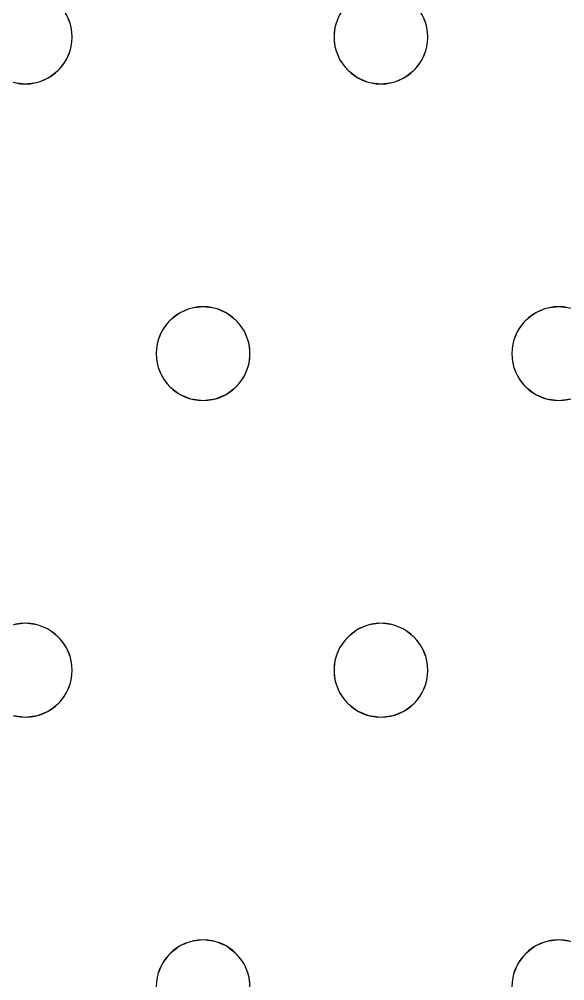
# Model space of a CAD drawing. Header units: millimetres. Extents: x -1 to 1601, y -701 to 1.
# Drawn here: x 1062.4 to 1109, y -259.5 to -177.5 of the extents above; entities that cross this region are included whole.
import ezdxf

# ---------------------------------------------------------------- set-up
doc = ezdxf.new("R2010")
doc.units = ezdxf.units.MM
doc.layers.add('IQ_200_3D', color=1, linetype='Continuous')
doc.layers.add('IQ_204_2D', color=7, linetype='Continuous')

msp = doc.modelspace()

# ---------------------------------------------------------------- linework, layer by layer
at = {"layer": 'IQ_200_3D', "lineweight": 18}
for points, invisible_edges in [([(122.762, -68.034, 850), (1477.238, -68.034, 850), (1477.238, -397.966, 850), (122.762, -397.966, 850)], 10), ([(122.762, -68.034, 860), (122.762, -397.966, 860), (1477.238, -397.966, 860), (1477.238, -68.034, 860)], 5), ([(1066.815, -177.965, 890), (1066.415, -177, 890), (1066.415, -177, 888), (1066.815, -177.965, 888)], 10), ([(1066.815, -177.965, 888), (1066.415, -177, 888), (1089.421, -177.965, 888), (1089.284, -179, 888)], 10), ([(1089.82, -177, 888), (1089.421, -177.965, 888), (1066.415, -177, 888)], 14), ([(1066.415, -177, 890), (1066.815, -177.965, 890), (1089.421, -177.965, 890), (1089.82, -177, 890)], 10), ([(1089.82, -177, 890), (1089.421, -177.965, 890), (1089.421, -177.965, 888), (1089.82, -177, 888)], 10), ([(1097.148, -177.965, 890), (1096.748, -177, 890), (1096.748, -177, 888), (1097.148, -177.965, 888)], 10), ([(1119.754, -177.965, 888), (1097.148, -177.965, 888), (1096.748, -177, 888), (1120.154, -177, 888)], 5), ([(1119.754, -177.965, 890), (1120.154, -177, 890), (1096.748, -177, 890), (1097.148, -177.965, 890)], 10), ([(1066.951, -179, 890), (1066.815, -177.965, 890), (1066.815, -177.965, 888), (1066.951, -179, 888)], 2), ([(1066.951, -179, 888), (1066.815, -177.965, 888), (1089.284, -179, 888), (1089.421, -180.035, 888)], 10), ([(1066.815, -177.965, 890), (1066.951, -179, 890), (1089.284, -179, 890), (1089.421, -177.965, 890)], 10), ([(1089.421, -177.965, 890), (1089.284, -179, 890), (1089.284, -179, 888), (1089.421, -177.965, 888)], 8), ([(1097.284, -179, 890), (1097.148, -177.965, 890), (1097.148, -177.965, 888), (1097.284, -179, 888)], 2), ([(1097.148, -177.965, 888), (1119.754, -177.965, 888), (1119.618, -179, 888)], 13), ([(1119.618, -179, 888), (1119.754, -180.035, 888), (1097.284, -179, 888), (1097.148, -177.965, 888)], 10), ([(1119.618, -179, 890), (1119.754, -177.965, 890), (1097.148, -177.965, 890), (1097.284, -179, 890)], 10), ([(1066.815, -180.035, 890), (1066.951, -179, 890), (1066.951, -179, 888), (1066.815, -180.035, 888)], 8), ([(1089.421, -180.035, 888), (1089.82, -181, 888), (1066.815, -180.035, 888), (1066.951, -179, 888)], 10), ([(1089.421, -180.035, 890), (1089.284, -179, 890), (1066.951, -179, 890), (1066.815, -180.035, 890)], 10), ([(1089.284, -179, 890), (1089.421, -180.035, 890), (1089.421, -180.035, 888), (1089.284, -179, 888)], 2), ([(1097.148, -180.035, 890), (1097.284, -179, 890), (1097.284, -179, 888), (1097.148, -180.035, 888)], 8), ([(1097.148, -180.035, 888), (1097.284, -179, 888), (1119.754, -180.035, 888), (1120.154, -181, 888)], 10), ([(1097.148, -180.035, 890), (1120.154, -181, 890), (1119.754, -180.035, 890), (1097.284, -179, 890)], 5), ([(1097.284, -179, 890), (1119.754, -180.035, 890), (1119.618, -179, 890)], 13), ([(1066.415, -181, 890), (1066.815, -180.035, 890), (1066.815, -180.035, 888), (1066.415, -181, 888)], 10), ([(1089.82, -181, 888), (1078.118, -202, 888), (1066.415, -181, 888), (1066.815, -180.035, 888)], 11), ([(1089.82, -181, 890), (1089.421, -180.035, 890), (1066.815, -180.035, 890), (1066.415, -181, 890)], 10), ([(1089.421, -180.035, 890), (1089.82, -181, 890), (1089.82, -181, 888), (1089.421, -180.035, 888)], 10), ([(1096.748, -181, 890), (1097.148, -180.035, 890), (1097.148, -180.035, 888), (1096.748, -181, 888)], 10), ([(1096.748, -181, 888), (1097.148, -180.035, 888), (1120.154, -181, 888), (1108.451, -202, 888)], 14), ([(1097.148, -180.035, 890), (1096.748, -181, 890), (1120.154, -181, 890)], 14), ([(1065.779, -181.828, 890), (1066.415, -181, 890), (1066.415, -181, 888), (1065.779, -181.828, 888)], 10), ([(1066.415, -181, 888), (1078.118, -202, 888), (1065.779, -181.828, 888)], 3), ([(1065.779, -181.828, 890), (1077.082, -202.136, 890), (1078.118, -202, 890), (1066.415, -181, 890)], 5), ([(1089.82, -181, 890), (1066.415, -181, 890), (1078.118, -202, 890), (1090.456, -181.828, 890)], 7), ([(1078.118, -202, 888), (1089.82, -181, 888), (1090.456, -181.828, 888), (1079.153, -202.136, 888)], 5), ([(1089.82, -181, 890), (1090.456, -181.828, 890), (1090.456, -181.828, 888), (1089.82, -181, 888)], 10), ([(1096.113, -181.828, 890), (1096.748, -181, 890), (1096.748, -181, 888), (1096.113, -181.828, 888)], 10), ([(1096.113, -181.828, 888), (1096.748, -181, 888), (1108.451, -202, 888)], 14), ([(1096.748, -181, 890), (1096.113, -181.828, 890), (1108.451, -202, 890), (1120.154, -181, 890)], 14), ([(1108.451, -202, 888), (1120.154, -181, 888), (1120.789, -181.828, 888), (1109.486, -202.136, 888)], 5), ([(1120.789, -181.828, 890), (1120.154, -181, 890), (1108.451, -202, 890), (1109.486, -202.136, 890)], 10), ([(1064.951, -182.464, 890), (1065.779, -181.828, 890), (1065.779, -181.828, 888), (1064.951, -182.464, 888)], 10), ([(1077.082, -202.136, 888), (1064.951, -182.464, 888), (1065.779, -181.828, 888), (1078.118, -202, 888)], 5), ([(1064.951, -182.464, 890), (1076.118, -202.536, 890), (1077.082, -202.136, 890), (1065.779, -181.828, 890)], 5), ([(1079.153, -202.136, 890), (1091.284, -182.464, 890), (1090.456, -181.828, 890), (1078.118, -202, 890)], 5), ([(1091.284, -182.464, 888), (1080.118, -202.536, 888), (1079.153, -202.136, 888), (1090.456, -181.828, 888)], 5), ([(1090.456, -181.828, 890), (1091.284, -182.464, 890), (1091.284, -182.464, 888), (1090.456, -181.828, 888)], 10), ([(1095.284, -182.464, 890), (1096.113, -181.828, 890), (1096.113, -181.828, 888), (1095.284, -182.464, 888)], 10), ([(1107.416, -202.136, 888), (1095.284, -182.464, 888), (1096.113, -181.828, 888), (1108.451, -202, 888)], 5), ([(1096.113, -181.828, 890), (1095.284, -182.464, 890), (1107.416, -202.136, 890), (1108.451, -202, 890)], 10), ([(1063.986, -182.864, 890), (1064.951, -182.464, 890), (1064.951, -182.464, 888), (1063.986, -182.864, 888)], 10), ([(1076.118, -202.536, 888), (1063.986, -182.864, 888), (1064.951, -182.464, 888), (1077.082, -202.136, 888)], 5), ([(1063.986, -182.864, 890), (1075.289, -203.172, 890), (1076.118, -202.536, 890), (1064.951, -182.464, 890)], 5), ([(1091.284, -182.464, 890), (1079.153, -202.136, 890), (1080.118, -202.536, 890), (1092.249, -182.864, 890)], 5), ([(1091.284, -182.464, 888), (1092.249, -182.864, 888), (1080.118, -202.536, 888)], 14), ([(1091.284, -182.464, 890), (1092.249, -182.864, 890), (1092.249, -182.864, 888), (1091.284, -182.464, 888)], 10), ([(1094.32, -182.864, 890), (1095.284, -182.464, 890), (1095.284, -182.464, 888), (1094.32, -182.864, 888)], 10), ([(1106.451, -202.536, 888), (1094.32, -182.864, 888), (1095.284, -182.464, 888), (1107.416, -202.136, 888)], 5), ([(1095.284, -182.464, 890), (1094.32, -182.864, 890), (1106.451, -202.536, 890), (1107.416, -202.136, 890)], 10), ([(1062.951, -183, 888), (1051.248, -204, 888), (1050.613, -203.172, 888), (1061.916, -182.864, 888)], 5), ([(1062.951, -183, 890), (1061.916, -182.864, 890), (1050.613, -203.172, 890), (1051.248, -204, 890)], 10), ([(1062.951, -183, 888), (1075.289, -203.172, 888), (1074.653, -204, 888), (1051.248, -204, 888)], 13), ([(1062.951, -183, 890), (1051.248, -204, 890), (1074.653, -204, 890)], 15), ([(1062.951, -183, 888), (1061.916, -182.864, 888), (1061.916, -182.864, 890), (1062.951, -183, 890)], 10), ([(1063.986, -182.864, 888), (1062.951, -183, 888), (1062.951, -183, 890), (1063.986, -182.864, 890)], 10), ([(1075.289, -203.172, 888), (1062.951, -183, 888), (1063.986, -182.864, 888), (1076.118, -202.536, 888)], 5), ([(1062.951, -183, 890), (1074.653, -204, 890), (1075.289, -203.172, 890), (1063.986, -182.864, 890)], 5), ([(1080.946, -203.172, 888), (1080.118, -202.536, 888), (1092.249, -182.864, 888), (1093.284, -183, 888)], 10), ([(1080.946, -203.172, 890), (1093.284, -183, 890), (1092.249, -182.864, 890), (1080.118, -202.536, 890)], 5), ([(1081.582, -204, 888), (1080.946, -203.172, 888), (1093.284, -183, 888), (1104.987, -204, 888)], 14), ([(1080.946, -203.172, 890), (1081.582, -204, 890), (1093.284, -183, 890)], 14), ([(1093.284, -183, 890), (1081.582, -204, 890), (1104.987, -204, 890), (1105.622, -203.172, 890)], 11), ([(1093.284, -183, 888), (1092.249, -182.864, 888), (1092.249, -182.864, 890), (1093.284, -183, 890)], 10), ([(1094.32, -182.864, 888), (1093.284, -183, 888), (1093.284, -183, 890), (1094.32, -182.864, 890)], 10), ([(1093.284, -183, 888), (1094.32, -182.864, 888), (1105.622, -203.172, 888), (1104.987, -204, 888)], 10), ([(1094.32, -182.864, 890), (1093.284, -183, 890), (1105.622, -203.172, 890), (1106.451, -202.536, 890)], 10), ([(1106.451, -202.536, 888), (1105.622, -203.172, 888), (1094.32, -182.864, 888)], 14), ([(1076.118, -202.536, 890), (1075.289, -203.172, 890), (1075.289, -203.172, 888), (1076.118, -202.536, 888)], 10), ([(1077.082, -202.136, 890), (1076.118, -202.536, 890), (1076.118, -202.536, 888), (1077.082, -202.136, 888)], 10), ([(1077.082, -202.136, 888), (1078.118, -202, 888), (1078.118, -202, 890), (1077.082, -202.136, 890)], 10), ([(1078.118, -202, 888), (1079.153, -202.136, 888), (1079.153, -202.136, 890), (1078.118, -202, 890)], 10), ([(1080.118, -202.536, 890), (1079.153, -202.136, 890), (1079.153, -202.136, 888), (1080.118, -202.536, 888)], 10), ([(1080.946, -203.172, 890), (1080.118, -202.536, 890), (1080.118, -202.536, 888), (1080.946, -203.172, 888)], 10), ([(1106.451, -202.536, 890), (1105.622, -203.172, 890), (1105.622, -203.172, 888), (1106.451, -202.536, 888)], 10), ([(1107.416, -202.136, 890), (1106.451, -202.536, 890), (1106.451, -202.536, 888), (1107.416, -202.136, 888)], 10), ([(1107.416, -202.136, 888), (1108.451, -202, 888), (1108.451, -202, 890), (1107.416, -202.136, 890)], 10), ([(1108.451, -202, 888), (1109.486, -202.136, 888), (1109.486, -202.136, 890), (1108.451, -202, 890)], 10), ([(1075.289, -203.172, 890), (1074.653, -204, 890), (1074.653, -204, 888), (1075.289, -203.172, 888)], 10), ([(1081.582, -204, 890), (1080.946, -203.172, 890), (1080.946, -203.172, 888), (1081.582, -204, 888)], 10), ([(1105.622, -203.172, 890), (1104.987, -204, 890), (1104.987, -204, 888), (1105.622, -203.172, 888)], 10), ([(1074.254, -204.965, 888), (1051.648, -204.965, 888), (1051.248, -204, 888), (1074.653, -204, 888)], 5), ([(1074.254, -204.965, 890), (1074.653, -204, 890), (1051.248, -204, 890), (1051.648, -204.965, 890)], 10), ([(1074.653, -204, 890), (1074.254, -204.965, 890), (1074.254, -204.965, 888), (1074.653, -204, 888)], 10), ([(1081.981, -204.965, 890), (1081.582, -204, 890), (1081.582, -204, 888), (1081.981, -204.965, 888)], 10), ([(1081.981, -204.965, 888), (1081.582, -204, 888), (1104.587, -204.965, 888), (1104.451, -206, 888)], 10), ([(1081.582, -204, 888), (1104.987, -204, 888), (1104.587, -204.965, 888)], 13), ([(1104.587, -204.965, 890), (1104.987, -204, 890), (1081.582, -204, 890), (1081.981, -204.965, 890)], 10), ([(1104.987, -204, 890), (1104.587, -204.965, 890), (1104.587, -204.965, 888), (1104.987, -204, 888)], 10), ([(1074.118, -206, 888), (1051.784, -206, 888), (1051.648, -204.965, 888), (1074.254, -204.965, 888)], 5), ([(1074.118, -206, 890), (1074.254, -204.965, 890), (1051.648, -204.965, 890), (1051.784, -206, 890)], 10), ([(1074.254, -204.965, 890), (1074.118, -206, 890), (1074.118, -206, 888), (1074.254, -204.965, 888)], 8), ([(1082.118, -206, 890), (1081.981, -204.965, 890), (1081.981, -204.965, 888), (1082.118, -206, 888)], 2), ([(1082.118, -206, 888), (1081.981, -204.965, 888), (1104.451, -206, 888)], 14), ([(1104.451, -206, 890), (1104.587, -204.965, 890), (1081.981, -204.965, 890), (1082.118, -206, 890)], 10), ([(1104.587, -204.965, 890), (1104.451, -206, 890), (1104.451, -206, 888), (1104.587, -204.965, 888)], 8), ([(1074.254, -207.035, 888), (1074.653, -208, 888), (1051.648, -207.035, 888), (1051.784, -206, 888)], 10), ([(1051.648, -207.035, 890), (1074.653, -208, 890), (1074.254, -207.035, 890), (1051.784, -206, 890)], 5), ([(1051.784, -206, 888), (1074.118, -206, 888), (1074.254, -207.035, 888)], 13), ([(1074.118, -206, 890), (1051.784, -206, 890), (1074.254, -207.035, 890)], 3), ([(1074.118, -206, 890), (1074.254, -207.035, 890), (1074.254, -207.035, 888), (1074.118, -206, 888)], 2), ([(1081.981, -207.035, 890), (1082.118, -206, 890), (1082.118, -206, 888), (1081.981, -207.035, 888)], 8), ([(1104.587, -207.035, 888), (1081.981, -207.035, 888), (1082.118, -206, 888), (1104.451, -206, 888)], 5), ([(1104.587, -207.035, 890), (1104.451, -206, 890), (1082.118, -206, 890), (1081.981, -207.035, 890)], 10), ([(1104.451, -206, 890), (1104.587, -207.035, 890), (1104.587, -207.035, 888), (1104.451, -206, 888)], 2), ([(1051.248, -208, 888), (1051.648, -207.035, 888), (1074.653, -208, 888), (1062.951, -229, 888)], 14), ([(1074.653, -208, 890), (1051.648, -207.035, 890), (1051.248, -208, 890), (1062.951, -229, 890)], 13), ([(1074.254, -207.035, 890), (1074.653, -208, 890), (1074.653, -208, 888), (1074.254, -207.035, 888)], 10), ([(1081.582, -208, 890), (1081.981, -207.035, 890), (1081.981, -207.035, 888), (1081.582, -208, 888)], 10), ([(1081.582, -208, 888), (1081.981, -207.035, 888), (1104.987, -208, 888), (1093.284, -229, 888)], 14), ([(1104.987, -208, 890), (1104.587, -207.035, 890), (1081.981, -207.035, 890), (1081.582, -208, 890)], 10), ([(1081.981, -207.035, 888), (1104.587, -207.035, 888), (1104.987, -208, 888)], 13), ([(1104.587, -207.035, 890), (1104.987, -208, 890), (1104.987, -208, 888), (1104.587, -207.035, 888)], 10), ([(1050.613, -208.828, 888), (1051.248, -208, 888), (1062.951, -229, 888), (1061.916, -229.136, 888)], 10), ([(1062.951, -229, 890), (1051.248, -208, 890), (1050.613, -208.828, 890), (1061.916, -229.136, 890)], 5), ([(1075.289, -208.828, 888), (1062.951, -229, 888), (1074.653, -208, 888)], 3), ([(1075.289, -208.828, 890), (1074.653, -208, 890), (1062.951, -229, 890), (1063.986, -229.136, 890)], 10), ([(1074.653, -208, 890), (1075.289, -208.828, 890), (1075.289, -208.828, 888), (1074.653, -208, 888)], 10), ([(1080.946, -208.828, 890), (1081.582, -208, 890), (1081.582, -208, 888), (1080.946, -208.828, 888)], 10), ([(1080.946, -208.828, 888), (1081.582, -208, 888), (1093.284, -229, 888), (1092.249, -229.136, 888)], 10), ([(1080.946, -208.828, 890), (1092.249, -229.136, 890), (1093.284, -229, 890), (1081.582, -208, 890)], 5), ([(1093.284, -229, 890), (1105.622, -208.828, 890), (1104.987, -208, 890), (1081.582, -208, 890)], 13), ([(1093.284, -229, 888), (1104.987, -208, 888), (1105.622, -208.828, 888), (1094.32, -229.136, 888)], 5), ([(1104.987, -208, 890), (1105.622, -208.828, 890), (1105.622, -208.828, 888), (1104.987, -208, 888)], 10), ([(1075.289, -208.828, 888), (1076.118, -209.464, 888), (1063.986, -229.136, 888), (1062.951, -229, 888)], 10), ([(1076.118, -209.464, 890), (1075.289, -208.828, 890), (1063.986, -229.136, 890), (1064.951, -229.536, 890)], 10), ([(1075.289, -208.828, 890), (1076.118, -209.464, 890), (1076.118, -209.464, 888), (1075.289, -208.828, 888)], 10), ([(1080.118, -209.464, 890), (1080.946, -208.828, 890), (1080.946, -208.828, 888), (1080.118, -209.464, 888)], 10), ([(1080.118, -209.464, 888), (1080.946, -208.828, 888), (1092.249, -229.136, 888), (1091.284, -229.536, 888)], 10), ([(1080.118, -209.464, 890), (1092.249, -229.136, 890), (1080.946, -208.828, 890)], 3), ([(1093.284, -229, 890), (1094.32, -229.136, 890), (1105.622, -208.828, 890)], 14), ([(1094.32, -229.136, 888), (1105.622, -208.828, 888), (1106.451, -209.464, 888), (1095.284, -229.536, 888)], 5), ([(1106.451, -209.464, 890), (1105.622, -208.828, 890), (1094.32, -229.136, 890), (1095.284, -229.536, 890)], 10), ([(1105.622, -208.828, 890), (1106.451, -209.464, 890), (1106.451, -209.464, 888), (1105.622, -208.828, 888)], 10), ([(1063.986, -229.136, 888), (1076.118, -209.464, 888), (1064.951, -229.536, 888)], 3), ([(1064.951, -229.536, 888), (1076.118, -209.464, 888), (1077.082, -209.864, 888), (1065.779, -230.172, 888)], 5), ([(1077.082, -209.864, 890), (1076.118, -209.464, 890), (1064.951, -229.536, 890), (1065.779, -230.172, 890)], 10), ([(1077.082, -209.864, 888), (1078.118, -210, 888), (1065.779, -230.172, 888)], 14), ([(1065.779, -230.172, 890), (1066.415, -231, 890), (1078.118, -210, 890), (1077.082, -209.864, 890)], 10), ([(1076.118, -209.464, 890), (1077.082, -209.864, 890), (1077.082, -209.864, 888), (1076.118, -209.464, 888)], 10), ([(1078.118, -210, 888), (1077.082, -209.864, 888), (1077.082, -209.864, 890), (1078.118, -210, 890)], 10), ([(1079.153, -209.864, 888), (1078.118, -210, 888), (1078.118, -210, 890), (1079.153, -209.864, 890)], 10), ([(1090.456, -230.172, 888), (1089.82, -231, 888), (1078.118, -210, 888), (1079.153, -209.864, 888)], 10), ([(1090.456, -230.172, 890), (1091.284, -229.536, 890), (1079.153, -209.864, 890), (1078.118, -210, 890)], 10), ([(1079.153, -209.864, 890), (1080.118, -209.464, 890), (1080.118, -209.464, 888), (1079.153, -209.864, 888)], 10), ([(1079.153, -209.864, 888), (1080.118, -209.464, 888), (1091.284, -229.536, 888), (1090.456, -230.172, 888)], 10), ([(1080.118, -209.464, 890), (1079.153, -209.864, 890), (1091.284, -229.536, 890), (1092.249, -229.136, 890)], 10), ([(1107.416, -209.864, 888), (1095.284, -229.536, 888), (1106.451, -209.464, 888)], 3), ([(1107.416, -209.864, 890), (1106.451, -209.464, 890), (1095.284, -229.536, 890), (1096.113, -230.172, 890)], 10), ([(1107.416, -209.864, 888), (1108.451, -210, 888), (1096.113, -230.172, 888), (1095.284, -229.536, 888)], 10), ([(1108.451, -210, 890), (1107.416, -209.864, 890), (1096.113, -230.172, 890), (1096.748, -231, 890)], 10), ([(1106.451, -209.464, 890), (1107.416, -209.864, 890), (1107.416, -209.864, 888), (1106.451, -209.464, 888)], 10), ([(1108.451, -210, 888), (1107.416, -209.864, 888), (1107.416, -209.864, 890), (1108.451, -210, 890)], 10), ([(1109.486, -209.864, 888), (1108.451, -210, 888), (1108.451, -210, 890), (1109.486, -209.864, 890)], 10), ([(1108.451, -210, 888), (1109.486, -209.864, 888), (1120.789, -230.172, 888), (1120.154, -231, 888)], 10), ([(1120.789, -230.172, 890), (1109.486, -209.864, 890), (1108.451, -210, 890), (1120.154, -231, 890)], 5), ([(1066.415, -231, 888), (1065.779, -230.172, 888), (1078.118, -210, 888), (1089.82, -231, 888)], 14), ([(1078.118, -210, 890), (1066.415, -231, 890), (1089.82, -231, 890), (1090.456, -230.172, 890)], 11), ([(1096.748, -231, 888), (1096.113, -230.172, 888), (1108.451, -210, 888), (1120.154, -231, 888)], 14), ([(1096.748, -231, 890), (1097.148, -231.965, 890), (1120.154, -231, 890), (1108.451, -210, 890)], 14), ([(1061.916, -229.136, 888), (1062.951, -229, 888), (1062.951, -229, 890), (1061.916, -229.136, 890)], 10), ([(1062.951, -229, 888), (1063.986, -229.136, 888), (1063.986, -229.136, 890), (1062.951, -229, 890)], 10), ([(1064.951, -229.536, 890), (1063.986, -229.136, 890), (1063.986, -229.136, 888), (1064.951, -229.536, 888)], 10), ([(1065.779, -230.172, 890), (1064.951, -229.536, 890), (1064.951, -229.536, 888), (1065.779, -230.172, 888)], 10), ([(1091.284, -229.536, 890), (1090.456, -230.172, 890), (1090.456, -230.172, 888), (1091.284, -229.536, 888)], 10), ([(1092.249, -229.136, 890), (1091.284, -229.536, 890), (1091.284, -229.536, 888), (1092.249, -229.136, 888)], 10), ([(1092.249, -229.136, 888), (1093.284, -229, 888), (1093.284, -229, 890), (1092.249, -229.136, 890)], 10), ([(1093.284, -229, 888), (1094.32, -229.136, 888), (1094.32, -229.136, 890), (1093.284, -229, 890)], 10), ([(1095.284, -229.536, 890), (1094.32, -229.136, 890), (1094.32, -229.136, 888), (1095.284, -229.536, 888)], 10), ([(1096.113, -230.172, 890), (1095.284, -229.536, 890), (1095.284, -229.536, 888), (1096.113, -230.172, 888)], 10), ([(1066.415, -231, 890), (1065.779, -230.172, 890), (1065.779, -230.172, 888), (1066.415, -231, 888)], 10), ([(1090.456, -230.172, 890), (1089.82, -231, 890), (1089.82, -231, 888), (1090.456, -230.172, 888)], 10), ([(1096.748, -231, 890), (1096.113, -230.172, 890), (1096.113, -230.172, 888), (1096.748, -231, 888)], 10), ([(1066.815, -231.965, 890), (1066.415, -231, 890), (1066.415, -231, 888), (1066.815, -231.965, 888)], 10), ([(1066.815, -231.965, 888), (1066.415, -231, 888), (1089.82, -231, 888), (1089.421, -231.965, 888)], 10), ([(1089.82, -231, 890), (1066.415, -231, 890), (1066.815, -231.965, 890), (1089.421, -231.965, 890)], 5), ([(1089.82, -231, 890), (1089.421, -231.965, 890), (1089.421, -231.965, 888), (1089.82, -231, 888)], 10), ([(1097.148, -231.965, 890), (1096.748, -231, 890), (1096.748, -231, 888), (1097.148, -231.965, 888)], 10), ([(1120.154, -231, 888), (1119.754, -231.965, 888), (1097.148, -231.965, 888), (1096.748, -231, 888)], 10), ([(1120.154, -231, 890), (1097.148, -231.965, 890), (1119.754, -231.965, 890)], 3), ([(1066.951, -233, 890), (1066.815, -231.965, 890), (1066.815, -231.965, 888), (1066.951, -233, 888)], 2), ([(1066.951, -233, 888), (1066.815, -231.965, 888), (1089.421, -231.965, 888), (1089.284, -233, 888)], 10), ([(1066.951, -233, 890), (1089.284, -233, 890), (1089.421, -231.965, 890), (1066.815, -231.965, 890)], 5), ([(1089.421, -231.965, 890), (1089.284, -233, 890), (1089.284, -233, 888), (1089.421, -231.965, 888)], 8), ([(1097.284, -233, 890), (1097.148, -231.965, 890), (1097.148, -231.965, 888), (1097.284, -233, 888)], 2), ([(1119.754, -231.965, 888), (1119.618, -233, 888), (1097.284, -233, 888), (1097.148, -231.965, 888)], 10), ([(1097.284, -233, 890), (1119.618, -233, 890), (1119.754, -231.965, 890), (1097.148, -231.965, 890)], 5), ([(1066.815, -234.035, 890), (1066.951, -233, 890), (1066.951, -233, 888), (1066.815, -234.035, 888)], 8), ([(1089.421, -234.035, 888), (1066.815, -234.035, 888), (1066.951, -233, 888), (1089.284, -233, 888)], 5), ([(1089.421, -234.035, 890), (1089.284, -233, 890), (1066.951, -233, 890), (1066.815, -234.035, 890)], 10), ([(1089.284, -233, 890), (1089.421, -234.035, 890), (1089.421, -234.035, 888), (1089.284, -233, 888)], 2), ([(1097.148, -234.035, 890), (1097.284, -233, 890), (1097.284, -233, 888), (1097.148, -234.035, 888)], 8), ([(1119.754, -234.035, 888), (1097.148, -234.035, 888), (1097.284, -233, 888), (1119.618, -233, 888)], 5), ([(1119.754, -234.035, 890), (1119.618, -233, 890), (1097.284, -233, 890), (1097.148, -234.035, 890)], 10), ([(1066.415, -235, 890), (1066.815, -234.035, 890), (1066.815, -234.035, 888), (1066.415, -235, 888)], 10), ([(1066.815, -234.035, 888), (1089.421, -234.035, 888), (1089.82, -235, 888), (1066.415, -235, 888)], 5), ([(1089.82, -235, 890), (1089.421, -234.035, 890), (1066.815, -234.035, 890), (1066.415, -235, 890)], 10), ([(1089.421, -234.035, 890), (1089.82, -235, 890), (1089.82, -235, 888), (1089.421, -234.035, 888)], 10), ([(1096.748, -235, 890), (1097.148, -234.035, 890), (1097.148, -234.035, 888), (1096.748, -235, 888)], 10), ([(1097.148, -234.035, 888), (1119.754, -234.035, 888), (1120.154, -235, 888), (1096.748, -235, 888)], 5), ([(1120.154, -235, 890), (1119.754, -234.035, 890), (1097.148, -234.035, 890), (1096.748, -235, 890)], 10), ([(1065.779, -235.828, 890), (1066.415, -235, 890), (1066.415, -235, 888), (1065.779, -235.828, 888)], 10), ([(1078.118, -256, 888), (1065.779, -235.828, 888), (1066.415, -235, 888), (1089.82, -235, 888)], 13), ([(1066.415, -235, 890), (1065.779, -235.828, 890), (1078.118, -256, 890)], 14), ([(1078.118, -256, 890), (1090.456, -235.828, 890), (1089.82, -235, 890), (1066.415, -235, 890)], 13), ([(1090.456, -235.828, 888), (1079.153, -256.136, 888), (1078.118, -256, 888), (1089.82, -235, 888)], 5), ([(1089.82, -235, 890), (1090.456, -235.828, 890), (1090.456, -235.828, 888), (1089.82, -235, 888)], 10), ([(1096.113, -235.828, 890), (1096.748, -235, 890), (1096.748, -235, 888), (1096.113, -235.828, 888)], 10), ([(1108.451, -256, 888), (1107.416, -256.136, 888), (1096.113, -235.828, 888), (1096.748, -235, 888)], 10), ([(1108.451, -256, 890), (1096.748, -235, 890), (1096.113, -235.828, 890), (1107.416, -256.136, 890)], 5), ([(1120.154, -235, 888), (1120.789, -235.828, 888), (1108.451, -256, 888), (1096.748, -235, 888)], 14), ([(1108.451, -256, 890), (1120.789, -235.828, 890), (1120.154, -235, 890), (1096.748, -235, 890)], 13), ([(1064.951, -236.464, 890), (1065.779, -235.828, 890), (1065.779, -235.828, 888), (1064.951, -236.464, 888)], 10), ([(1077.082, -256.136, 888), (1064.951, -236.464, 888), (1065.779, -235.828, 888), (1078.118, -256, 888)], 5), ([(1077.082, -256.136, 890), (1078.118, -256, 890), (1065.779, -235.828, 890), (1064.951, -236.464, 890)], 10), ([(1079.153, -256.136, 890), (1091.284, -236.464, 890), (1090.456, -235.828, 890), (1078.118, -256, 890)], 5), ([(1091.284, -236.464, 888), (1080.118, -256.536, 888), (1079.153, -256.136, 888), (1090.456, -235.828, 888)], 5), ([(1090.456, -235.828, 890), (1091.284, -236.464, 890), (1091.284, -236.464, 888), (1090.456, -235.828, 888)], 10), ([(1095.284, -236.464, 890), (1096.113, -235.828, 890), (1096.113, -235.828, 888), (1095.284, -236.464, 888)], 10), ([(1107.416, -256.136, 888), (1106.451, -256.536, 888), (1095.284, -236.464, 888), (1096.113, -235.828, 888)], 10), ([(1107.416, -256.136, 890), (1096.113, -235.828, 890), (1095.284, -236.464, 890), (1106.451, -256.536, 890)], 5), ([(1120.789, -235.828, 888), (1121.618, -236.464, 888), (1109.486, -256.136, 888), (1108.451, -256, 888)], 10), ([(1120.789, -235.828, 890), (1108.451, -256, 890), (1109.486, -256.136, 890), (1121.618, -236.464, 890)], 5), ([(1061.916, -236.864, 888), (1062.951, -237, 888), (1050.613, -257.172, 888), (1049.784, -256.536, 888)], 10), ([(1050.613, -257.172, 890), (1051.248, -258, 890), (1062.951, -237, 890), (1061.916, -236.864, 890)], 10), ([(1062.951, -237, 888), (1061.916, -236.864, 888), (1061.916, -236.864, 890), (1062.951, -237, 890)], 10), ([(1063.986, -236.864, 888), (1062.951, -237, 888), (1062.951, -237, 890), (1063.986, -236.864, 890)], 10), ([(1075.289, -257.172, 888), (1074.653, -258, 888), (1062.951, -237, 888), (1063.986, -236.864, 888)], 10), ([(1062.951, -237, 890), (1075.289, -257.172, 890), (1063.986, -236.864, 890)], 3), ([(1063.986, -236.864, 890), (1064.951, -236.464, 890), (1064.951, -236.464, 888), (1063.986, -236.864, 888)], 10), ([(1076.118, -256.536, 888), (1063.986, -236.864, 888), (1064.951, -236.464, 888), (1077.082, -256.136, 888)], 5), ([(1063.986, -236.864, 890), (1075.289, -257.172, 890), (1076.118, -256.536, 890), (1064.951, -236.464, 890)], 5), ([(1076.118, -256.536, 888), (1075.289, -257.172, 888), (1063.986, -236.864, 888)], 14), ([(1077.082, -256.136, 890), (1064.951, -236.464, 890), (1076.118, -256.536, 890)], 3), ([(1080.118, -256.536, 890), (1092.249, -236.864, 890), (1091.284, -236.464, 890), (1079.153, -256.136, 890)], 5), ([(1092.249, -236.864, 888), (1080.946, -257.172, 888), (1080.118, -256.536, 888), (1091.284, -236.464, 888)], 5), ([(1080.946, -257.172, 890), (1093.284, -237, 890), (1092.249, -236.864, 890), (1080.118, -256.536, 890)], 5), ([(1080.946, -257.172, 888), (1092.249, -236.864, 888), (1093.284, -237, 888)], 13), ([(1091.284, -236.464, 890), (1092.249, -236.864, 890), (1092.249, -236.864, 888), (1091.284, -236.464, 888)], 10), ([(1093.284, -237, 888), (1092.249, -236.864, 888), (1092.249, -236.864, 890), (1093.284, -237, 890)], 10), ([(1094.32, -236.864, 888), (1093.284, -237, 888), (1093.284, -237, 890), (1094.32, -236.864, 890)], 10), ([(1105.622, -257.172, 888), (1093.284, -237, 888), (1094.32, -236.864, 888), (1106.451, -256.536, 888)], 5), ([(1094.32, -236.864, 890), (1093.284, -237, 890), (1105.622, -257.172, 890), (1106.451, -256.536, 890)], 10), ([(1094.32, -236.864, 890), (1095.284, -236.464, 890), (1095.284, -236.464, 888), (1094.32, -236.864, 888)], 10), ([(1095.284, -236.464, 888), (1106.451, -256.536, 888), (1094.32, -236.864, 888)], 3), ([(1094.32, -236.864, 890), (1106.451, -256.536, 890), (1095.284, -236.464, 890)], 3), ([(1051.248, -258, 888), (1050.613, -257.172, 888), (1062.951, -237, 888), (1074.653, -258, 888)], 14), ([(1074.653, -258, 890), (1075.289, -257.172, 890), (1062.951, -237, 890), (1051.248, -258, 890)], 14), ([(1081.582, -258, 888), (1080.946, -257.172, 888), (1093.284, -237, 888), (1104.987, -258, 888)], 14), ([(1080.946, -257.172, 890), (1081.582, -258, 890), (1093.284, -237, 890)], 14), ([(1093.284, -237, 890), (1081.582, -258, 890), (1104.987, -258, 890), (1105.622, -257.172, 890)], 11), ([(1105.622, -257.172, 888), (1104.987, -258, 888), (1093.284, -237, 888)], 14), ([(1076.118, -256.536, 890), (1075.289, -257.172, 890), (1075.289, -257.172, 888), (1076.118, -256.536, 888)], 10), ([(1077.082, -256.136, 890), (1076.118, -256.536, 890), (1076.118, -256.536, 888), (1077.082, -256.136, 888)], 10), ([(1077.082, -256.136, 888), (1078.118, -256, 888), (1078.118, -256, 890), (1077.082, -256.136, 890)], 10), ([(1078.118, -256, 888), (1079.153, -256.136, 888), (1079.153, -256.136, 890), (1078.118, -256, 890)], 10), ([(1080.118, -256.536, 890), (1079.153, -256.136, 890), (1079.153, -256.136, 888), (1080.118, -256.536, 888)], 10), ([(1080.946, -257.172, 890), (1080.118, -256.536, 890), (1080.118, -256.536, 888), (1080.946, -257.172, 888)], 10), ([(1106.451, -256.536, 890), (1105.622, -257.172, 890), (1105.622, -257.172, 888), (1106.451, -256.536, 888)], 10), ([(1107.416, -256.136, 890), (1106.451, -256.536, 890), (1106.451, -256.536, 888), (1107.416, -256.136, 888)], 10), ([(1107.416, -256.136, 888), (1108.451, -256, 888), (1108.451, -256, 890), (1107.416, -256.136, 890)], 10), ([(1108.451, -256, 888), (1109.486, -256.136, 888), (1109.486, -256.136, 890), (1108.451, -256, 890)], 10), ([(1075.289, -257.172, 890), (1074.653, -258, 890), (1074.653, -258, 888), (1075.289, -257.172, 888)], 10), ([(1081.582, -258, 890), (1080.946, -257.172, 890), (1080.946, -257.172, 888), (1081.582, -258, 888)], 10), ([(1105.622, -257.172, 890), (1104.987, -258, 890), (1104.987, -258, 888), (1105.622, -257.172, 888)], 10), ([(1051.648, -258.965, 888), (1051.248, -258, 888), (1074.653, -258, 888), (1074.254, -258.965, 888)], 10), ([(1074.653, -258, 890), (1051.248, -258, 890), (1051.648, -258.965, 890), (1074.254, -258.965, 890)], 5), ([(1074.653, -258, 890), (1074.254, -258.965, 890), (1074.254, -258.965, 888), (1074.653, -258, 888)], 10), ([(1081.981, -258.965, 890), (1081.582, -258, 890), (1081.582, -258, 888), (1081.981, -258.965, 888)], 10), ([(1081.981, -258.965, 888), (1081.582, -258, 888), (1104.987, -258, 888), (1104.587, -258.965, 888)], 10), ([(1081.981, -258.965, 890), (1104.587, -258.965, 890), (1104.987, -258, 890), (1081.582, -258, 890)], 5), ([(1104.987, -258, 890), (1104.587, -258.965, 890), (1104.587, -258.965, 888), (1104.987, -258, 888)], 10), ([(1074.254, -258.965, 888), (1074.118, -260, 888), (1051.784, -260, 888), (1051.648, -258.965, 888)], 10), ([(1051.784, -260, 890), (1074.118, -260, 890), (1074.254, -258.965, 890), (1051.648, -258.965, 890)], 5), ([(1074.254, -258.965, 890), (1074.118, -260, 890), (1074.118, -260, 888), (1074.254, -258.965, 888)], 8), ([(1082.118, -260, 890), (1081.981, -258.965, 890), (1081.981, -258.965, 888), (1082.118, -260, 888)], 2), ([(1082.118, -260, 888), (1081.981, -258.965, 888), (1104.587, -258.965, 888)], 14), ([(1104.451, -260, 888), (1081.981, -261.035, 888), (1082.118, -260, 888), (1104.587, -258.965, 888)], 5), ([(1104.451, -260, 890), (1104.587, -258.965, 890), (1082.118, -260, 890), (1081.981, -261.035, 890)], 10), ([(1082.118, -260, 890), (1104.587, -258.965, 890), (1081.981, -258.965, 890)], 3), ([(1104.587, -258.965, 890), (1104.451, -260, 890), (1104.451, -260, 888), (1104.587, -258.965, 888)], 8)]:
    msp.add_3dface(points, dxfattribs=dict(at, invisible_edges=invisible_edges))
at = {"layer": 'IQ_204_2D'}
for centre, start, end in [((1062.951, -179), 360, 180), ((1093.284, -179), 0, 180), ((1062.951, -179), 180, 360), ((1093.284, -179), 180, 360), ((1078.118, -206), 360, 180), ((1108.451, -206), 0, 180), ((1078.118, -206), 180, 360), ((1108.451, -206), 180, 360), ((1062.951, -233), 0, 180), ((1093.284, -233), 0, 180), ((1062.951, -233), 180, 360), ((1093.284, -233), 180, 360), ((1078.118, -260), 0, 180), ((1108.451, -260), 0, 180)]:
    msp.add_arc(centre, 4, start, end, dxfattribs=at)

# ---------------------------------------------------------------- meshes
at = {"layer": 'IQ_200_3D', "lineweight": 18}
mesh = msp.add_polyface(dxfattribs=at)
corners = [(1600, 0, 850), (1600, -700, 850), (0, -700, 850), (0, 0, 850), (1210.5, -594, 850), (1211.556, -602.023, 850), (1214.653, -609.5, 850), (1219.58, -615.92, 850), (1226, -620.847, 850), (1233.477, -623.944, 850), (1241.5, -625, 850), (1459.5, -625, 850), (1467.523, -623.944, 850), (1475, -620.847, 850), (1481.42, -615.92, 850), (1486.347, -609.5, 850), (1489.444, -602.023, 850), (1490.5, -594, 850), (1490.5, -476, 850), (1489.444, -467.977, 850), (1486.347, -460.5, 850), (1481.42, -454.08, 850), (1475, -449.153, 850), (1467.523, -446.056, 850), (1459.5, -445, 850), (1241.5, -445, 850), (1233.477, -446.056, 850), (1226, -449.153, 850), (1219.58, -454.08, 850), (1214.653, -460.5, 850), (1211.556, -467.977, 850), (1210.5, -476, 850), (1477.5, -68.034, 850), (122.5, -68.034, 850), (110.412, -69.625, 850), (99.148, -74.291, 850), (89.475, -81.713, 850), (82.053, -91.386, 850), (77.388, -102.65, 850), (75.796, -114.738, 850), (75.796, -351.262, 850), (77.388, -363.35, 850), (82.053, -374.614, 850), (89.475, -384.287, 850), (99.148, -391.709, 850), (110.412, -396.375, 850), (122.5, -397.966, 850), (1477.5, -397.966, 850), (1489.588, -396.375, 850), (1500.852, -391.709, 850), (1510.525, -384.287, 850), (1517.947, -374.614, 850), (1522.612, -363.35, 850), (1524.204, -351.262, 850), (1524.204, -114.738, 850), (1522.612, -102.65, 850), (1517.947, -91.386, 850), (1510.525, -81.713, 850), (1500.852, -74.291, 850), (1489.588, -69.625, 850)]
mesh.append_faces([[corners[k] for k in face] for face in [(37, 3, 36), (35, 3, 34), (4, 46, 31), (31, 46, 30), (55, 0, 54), (16, 1, 15), (14, 1, 13), (21, 49, 20), (11, 1, 10)]], dxfattribs={"vtx0": -1, "vtx1": -1})
mesh.append_faces([[corners[k] for k in face] for face in [(3, 37, 38), (3, 38, 39), (3, 39, 40, 2), (2, 40, 41), (46, 4, 5), (2, 6, 7), (46, 29, 30), (46, 28, 29), (26, 46, 47, 25), (46, 26, 27), (0, 59, 32, 3), (20, 49, 50, 19), (47, 24, 25), (0, 55, 56), (1, 52, 53), (19, 50, 51, 18), (1, 16, 17)]], dxfattribs={"vtx0": -1, "vtx2": -1})
mesh.append_faces([[corners[k] for k in face] for face in [(2, 45, 46, 5), (1, 17, 18, 51)]], dxfattribs={"vtx0": -1, "vtx2": -1, "vtx3": -1})
mesh.append_faces([[corners[k] for k in face] for face in [(41, 42, 2), (35, 36, 3), (33, 34, 3, 32), (43, 44, 2), (44, 45, 2), (42, 43, 2), (5, 6, 2), (27, 28, 46), (7, 8, 2), (8, 9, 2), (58, 59, 0), (56, 57, 0), (57, 58, 0), (51, 52, 1), (23, 24, 47), (11, 12, 1), (12, 13, 1), (14, 15, 1)]], dxfattribs={"vtx1": -1, "vtx2": -1})
mesh.append_faces([[corners[k] for k in face] for face in [(1, 2, 9, 10), (47, 48, 22, 23), (48, 49, 21, 22), (53, 54, 0, 1)]], dxfattribs={"vtx1": -1, "vtx3": -1})
mesh = msp.add_polyface(dxfattribs=at)
corners = [(1600, -700, 900), (1600, -23, 900), (0, -23, 900), (0, -700, 900), (90, -35.113, 900), (1510, -35.113, 900), (1529.382, -37.665, 900), (1547.443, -45.146, 900), (1562.953, -57.047, 900), (1574.854, -72.557, 900), (1582.335, -90.618, 900), (1584.887, -110, 900), (1584.887, -610, 900), (1582.335, -629.382, 900), (1574.854, -647.443, 900), (1562.953, -662.953, 900), (1547.443, -674.854, 900), (1529.382, -682.335, 900), (1510, -684.887, 900), (90, -684.887, 900), (70.618, -682.335, 900), (52.557, -674.854, 900), (37.047, -662.953, 900), (25.146, -647.443, 900), (17.665, -629.382, 900), (15.113, -610, 900), (15.113, -110, 900), (17.665, -90.618, 900), (25.146, -72.557, 900), (37.047, -57.047, 900), (52.557, -45.146, 900), (70.618, -37.665, 900)]
mesh.append_faces([[corners[k] for k in face] for face in [(9, 1, 8), (14, 0, 13), (31, 2, 30), (28, 2, 27), (21, 3, 20), (23, 3, 22)]], dxfattribs={"vtx0": -1, "vtx1": -1})
mesh.append_faces([[corners[k] for k in face] for face in [(1, 9, 10), (1, 11, 12, 0), (0, 14, 15), (0, 18, 19), (2, 28, 29), (3, 23, 24)]], dxfattribs={"vtx0": -1, "vtx2": -1})
mesh.append_faces([[corners[k] for k in face] for face in [(10, 11, 1), (5, 6, 1), (7, 8, 1), (6, 7, 1), (12, 13, 0), (15, 16, 0), (17, 18, 0), (16, 17, 0), (31, 4, 2), (29, 30, 2), (26, 27, 2), (21, 22, 3), (24, 25, 3)]], dxfattribs={"vtx1": -1, "vtx2": -1})
mesh.append_faces([[corners[k] for k in face] for face in [(4, 5, 1, 2), (25, 26, 2, 3), (19, 20, 3, 0)]], dxfattribs={"vtx1": -1, "vtx3": -1})
mesh = msp.add_polyface(dxfattribs=at)
corners = [(1510, -48.392, 890), (90, -48.392, 890), (66.424, -53.082, 890), (46.437, -66.437, 890), (33.082, -86.424, 890), (28.392, -110, 890), (28.392, -610, 890), (33.082, -633.576, 890), (46.437, -653.563, 890), (66.424, -666.918, 890), (90, -671.608, 890), (1510, -671.608, 890), (1533.576, -666.918, 890), (1553.563, -653.563, 890), (1566.918, -633.576, 890), (1571.608, -610, 890), (1571.608, -110, 890), (1566.918, -86.424, 890), (1553.563, -66.437, 890), (1533.576, -53.082, 890), (122.5, -418.034, 890), (1477.5, -418.034, 890), (1489.656, -419.634, 890), (1500.983, -424.326, 890), (1510.71, -431.79, 890), (1518.174, -441.517, 890), (1522.866, -452.844, 890), (1524.466, -465, 890), (1524.466, -605, 890), (1522.866, -617.156, 890), (1518.174, -628.483, 890), (1510.71, -638.21, 890), (1500.983, -645.674, 890), (1489.656, -650.366, 890), (1477.5, -651.966, 890), (122.5, -651.966, 890), (110.344, -650.366, 890), (99.017, -645.674, 890), (89.29, -638.21, 890), (81.826, -628.483, 890), (77.134, -617.156, 890), (75.534, -605, 890), (75.534, -465, 890), (77.134, -452.844, 890), (81.826, -441.517, 890), (89.29, -431.79, 890), (99.017, -424.326, 890), (110.344, -419.634, 890), (122.5, -68.034, 890), (1477.5, -68.034, 890), (1489.588, -69.625, 890), (1500.852, -74.291, 890), (1510.525, -81.713, 890), (1517.947, -91.386, 890), (1522.612, -102.65, 890), (1524.204, -114.738, 890), (1524.204, -351.262, 890), (1522.612, -363.35, 890), (1517.947, -374.614, 890), (1510.525, -384.287, 890), (1500.852, -391.709, 890), (1489.588, -396.375, 890), (1477.5, -397.966, 890), (122.5, -397.966, 890), (110.412, -396.375, 890), (99.148, -391.709, 890), (89.475, -384.287, 890), (82.053, -374.614, 890), (77.388, -363.35, 890), (75.796, -351.262, 890), (75.796, -114.738, 890), (77.388, -102.65, 890), (82.053, -91.386, 890), (89.475, -81.713, 890), (99.148, -74.291, 890), (110.412, -69.625, 890)]
mesh.append_faces([[corners[k] for k in face] for face in [(65, 47, 64), (75, 1, 74), (71, 5, 70), (73, 2, 72)]], dxfattribs={"vtx0": -1, "vtx1": -1})
mesh.append_faces([[corners[k] for k in face] for face in [(15, 28, 29, 14), (11, 32, 33), (16, 55, 56, 15), (54, 17, 18, 53), (53, 18, 19, 52), (52, 19, 0, 51), (0, 50, 51), (10, 37, 38, 9), (64, 47, 20, 63), (8, 39, 40, 7), (39, 8, 9, 38), (69, 42, 43), (1, 75, 48, 0), (3, 71, 72, 2)]], dxfattribs={"vtx0": -1, "vtx2": -1})
mesh.append_faces([[corners[k] for k in face] for face in [(6, 41, 42, 69)]], dxfattribs={"vtx0": -1, "vtx2": -1, "vtx3": -1})
mesh.append_faces([[corners[k] for k in face] for face in [(11, 33, 34, 35), (71, 3, 4, 5)]], dxfattribs={"vtx0": -1, "vtx3": -1})
mesh.append_faces([[corners[k] for k in face] for face in [(49, 50, 0, 48), (36, 37, 10)]], dxfattribs={"vtx1": -1, "vtx2": -1})
mesh.append_faces([[corners[k] for k in face] for face in [(27, 28, 15, 56)]], dxfattribs={"vtx1": -1, "vtx2": -1, "vtx3": -1})
mesh.append_faces([[corners[k] for k in face] for face in [(13, 14, 29, 30), (12, 13, 30, 31), (26, 27, 56, 57), (31, 32, 11, 12), (24, 25, 58, 59), (21, 22, 61, 62), (22, 23, 60, 61), (23, 24, 59, 60), (25, 26, 57, 58), (54, 55, 16, 17), (20, 21, 62, 63), (35, 36, 10, 11), (45, 46, 66, 67), (46, 47, 65, 66), (6, 7, 40, 41), (43, 44, 68, 69), (44, 45, 67, 68), (73, 74, 1, 2), (69, 70, 5, 6)]], dxfattribs={"vtx1": -1, "vtx3": -1})

doc.saveas('drawing.dxf')
